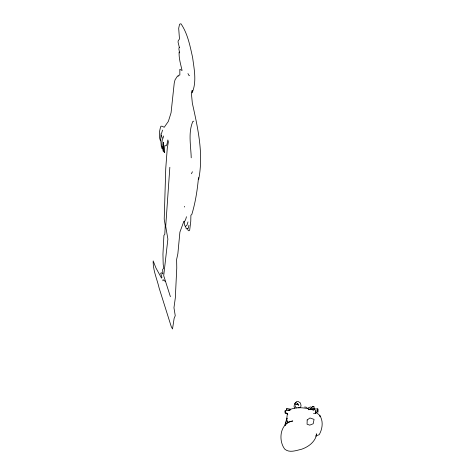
<?xml version="1.0" encoding="UTF-8"?>
<svg xmlns="http://www.w3.org/2000/svg" width="475" height="475" viewBox="0 0 475 475"><rect width="100%" height="100%" fill="white"/><g stroke="black" fill="none" stroke-linecap="round" stroke-linejoin="round"><path stroke-width="0.71" d="M162.468 139.104L162.076 141.164L162.046 148.752L161.298 146.211L160.716 139.412L161.096 133.463L161.547 133.362L162.557 130.085M285.083 425.297L285.416 422.702L287.102 418.154L286.722 419.413L287.043 421.58L286.651 419.294L287.458 413.286L287.494 413.885L286.841 413.298M186.461 216.713L185.6 219.759L184.264 221.867L184.377 224.527L185.303 226.486L186.972 225.162L187.987 221.89M169.842 167.271L165.704 226.355L167.877 239.079L163.709 275.72L170.406 296.691M286.989 410.513L286.823 408.542L290.641 409.165M179.259 47.215L178.873 48.943L179.598 52.915M286.324 410.554L286.823 408.542M313.993 409.901L314.771 408.809L314.545 408.156L314.272 409.777L314.682 409.468M300.633 407.473L301.013 405.347L300.426 403.02L298.229 401.506L296.602 401.613L295.094 403.097L294.666 404.854L296.21 407.942M160.716 139.412L160.455 140.843C158.638 136.319 159.268 130.72 160.912 126.19L162.29 126.255L164.208 127.306L168.37 121.368L171.065 112.753L174.248 83.036L175.032 79.847L177.276 76.404L178.357 76.214L177.941 75.43L179.859 75.038L179.817 69.356L182.079 70.49C180.696 64.357 178.778 58.413 179.117 52.007L179.467 52.392M315.614 413.499L315.887 410.281L316.113 413.155L313.512 413.446M188.943 225.197L188.189 228.445L186.283 228.885L185.547 226.296M163.649 135.963L162.937 138.427L162.325 138.213L161.185 134.947M191.449 173.749L192.405 171.766M287.921 421.521L285.986 423.967L287.874 422.334L292.772 420.969C280.119 422.916 277.934 440.129 284.727 449.113C289.429 453.227 296.246 450.442 301.583 449.243C308.465 446.892 315.02 441.999 316.629 434.554L316.243 433.794L316.522 435.219L315.703 436.086L319.194 434.678C322.483 428.99 323.623 420.945 319.628 415.346L320.168 416.522L319.752 415.364L316.237 412.442M310.335 409.135L311.986 407.223M296.382 402.254L294.72 403.613L294.916 404.29L296.489 404.439M307.384 408.637L309.088 407.425L310.87 406.938L312.099 407.467M189.424 75.501L189.115 75.691L187.952 73.56M288.283 410.275C296.436 406.256 305.603 407.633 313.779 410.228M317.757 408.838L317.46 410.317L317.864 412.312L318.113 409.848L317.757 408.838L308.489 409.563L312.051 409.349L309.13 409.456M299.879 407.514L298.894 407.847L298.068 407.366M308.299 409.753L314.545 408.156M309.373 409.634L310.977 409.117M288.147 410.519L290.16 410.032M308.91 409.693L310.098 409.438L308.691 409.569M193.794 121.196L192.874 121.386C187.999 132.59 190.902 145.95 191.223 157.813M287.553 410.317L290.195 409.878M296.234 404.065L298.027 403.94L297.374 403.536L298.448 405.317L297.938 404.272M304.588 407.022L306.126 407.17L306.975 407.752M286.567 413.476L287.482 413.844M286.722 413.624L287.803 414.432M165.478 281.574L163.044 279.656L162.872 280.802M184.264 221.867L183.855 221.386L179.906 232.079L177.864 253.745L176.623 259.427L176.765 268.019L175.317 297.902L173.957 307.758L175.251 315.721L174.135 318.351L172.508 328.985L171.261 326.64L159.107 287.981C157.035 279.039 152.897 270.18 153.176 260.894L155.937 267.936L161.53 278.13L161.951 277.412L160.669 273.173L161.702 272.798L162.895 274.01L162.64 269.479L163.75 268.209L163.186 264.284L162.949 254.226L163.922 235.339L164.801 234.359L165.241 225.441L164.213 219.118L165.751 168.518L167.248 148.497L168.37 141.817L167.847 139.929L166.974 144.394L166.137 145.795L164.807 145.623L164.38 152.707L163.804 151.103L163.548 142.251L163.228 144.732L163.483 151.127L163.18 151.252L162.29 146.579M179.384 47.607L178.06 42.109L178.167 40.903L179.473 38.962L178.689 28.304L179.58 24.213L180.945 23.75C187.726 33.63 190.042 45.974 192.618 57.505C194.109 69.083 196.923 81.694 192.138 92.851L192.203 90.315L191.437 93.7L192.322 103.075C197.838 128.096 203.745 153.71 198.687 179.372L198.467 177.763C197.351 190.243 195.403 202.582 191.781 214.581L190.908 215.199L190.76 221.386L189.673 230.12L188.937 230.85L187.963 230.114L187.53 228.594M294.001 405.822L294.458 408.179M184.532 206.34L184.621 207.035M285.131 424.199L285.267 425.285M285.416 422.702L285.368 424.781L285.416 422.702M307.183 419.959L307.07 424.223L309.73 425.149L313.197 423.765L314.064 419.366L309.961 417.982L307.183 419.959M285.451 411.13L286.027 413.541L285.451 411.13M285.742 412.039L285.137 413.202L284.887 411.249L285.243 410.477L285.742 412.039M312.467 406.303L312.906 406.832L314.302 407.057L312.467 406.303"/></g></svg>
